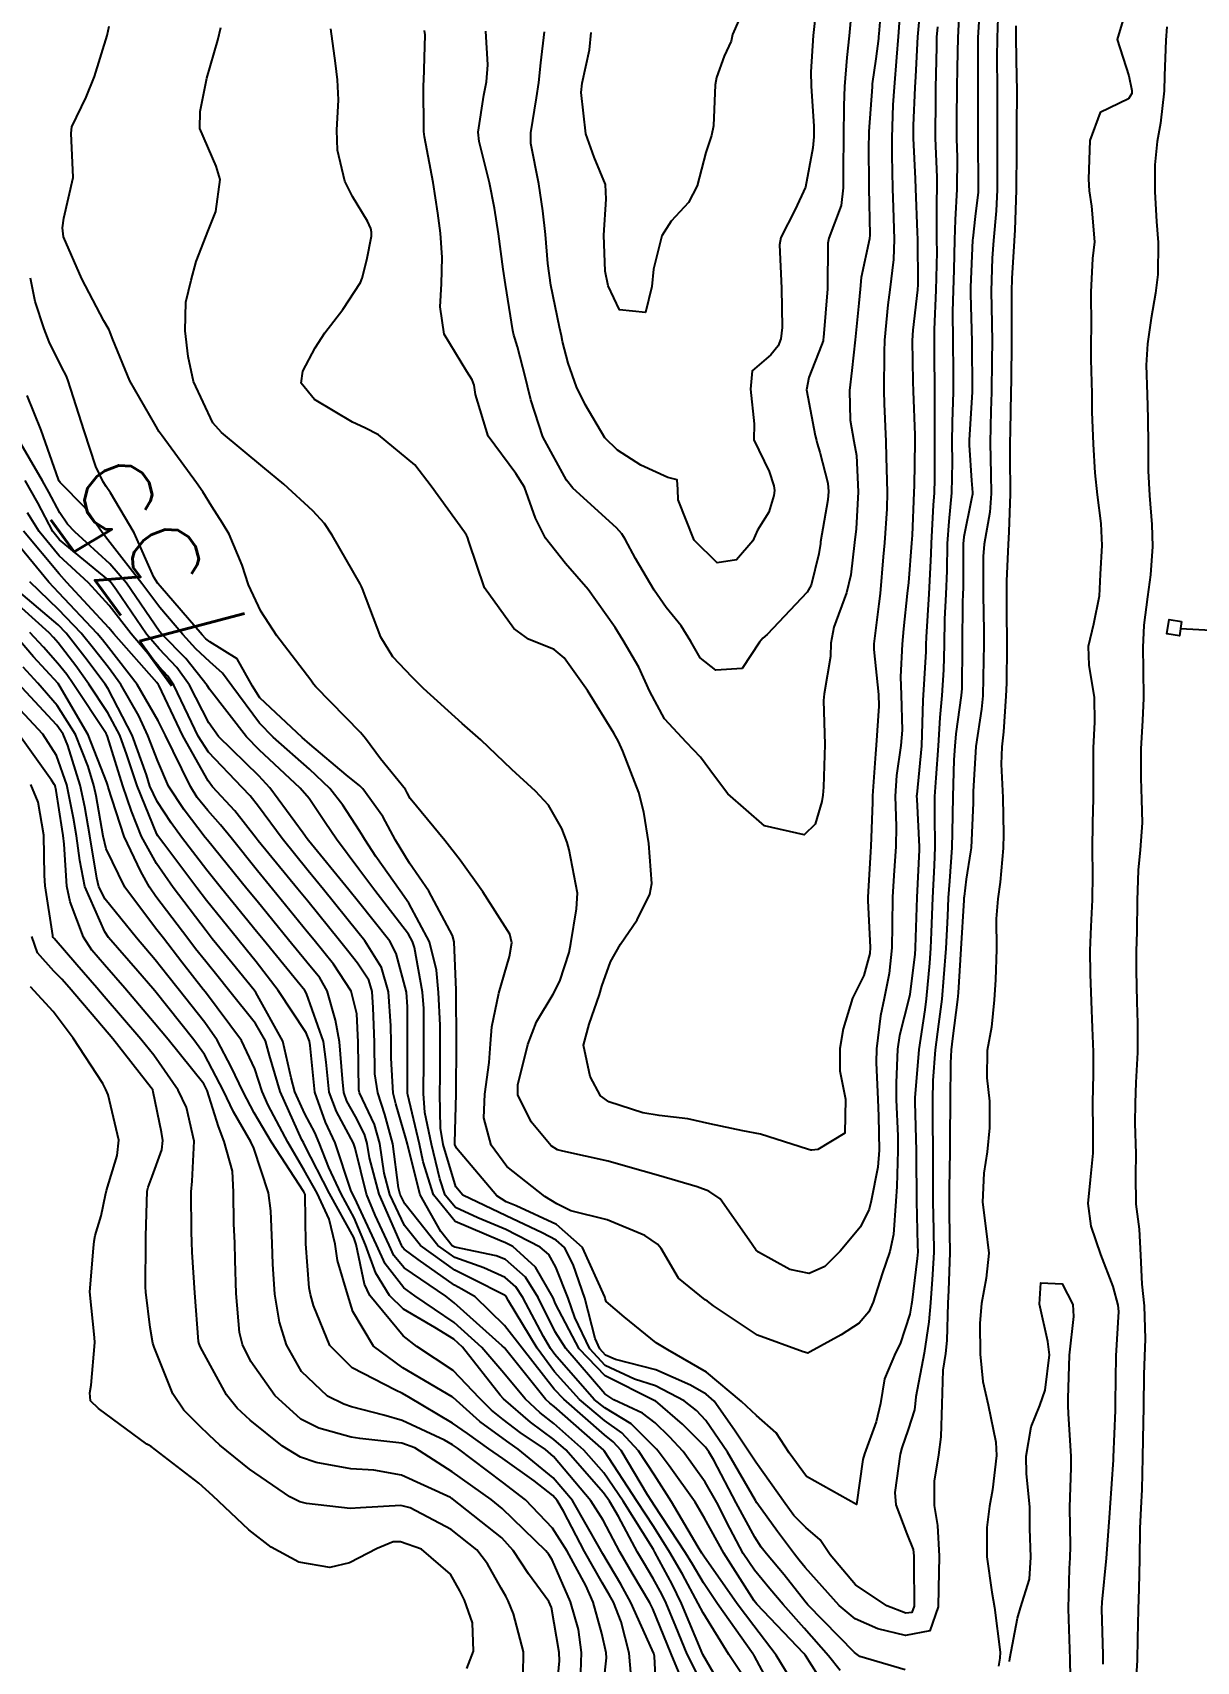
# Model space of a CAD drawing. Header units: metres. Extents: x 318500 to 325275, y 7408834 to 7428799.
# Drawn here: x 320168.7 to 320214.7, y 7413010.4 to 7413074.7 of the extents above; entities that cross this region are included whole.
import ezdxf
from ezdxf.enums import TextEntityAlignment as Align

# ---------------------------------------------------------------- set-up
doc = ezdxf.new("R2010")
doc.units = ezdxf.units.M
doc.header["$MEASUREMENT"] = 0
for name, color, linetype in [('Cotas', 45, 'Continuous'), ('Curvas de Nivel 1m', 11, 'Continuous'), ('Curvas de Nivel 5m', 15, 'Continuous'), ('Pórticos', 45, 'Continuous')]:
    doc.layers.add(name, color=color, linetype=linetype)
doc.styles.add('Style-STANDARD', font='STANDARD.shx')

msp = doc.modelspace()

# ---------------------------------------------------------------- linework, layer by layer
at = {"layer": 'Curvas de Nivel 1m', "flags": 128}
for points, elevation in [([(320203.86, 7413076.314), (320203.709, 7413074.554), (320203.623, 7413072.988), (320203.604, 7413072.554), (320203.536, 7413071.047), (320203.536, 7413070.555), (320203.612, 7413068.946), (320203.633, 7413068.554), (320203.699, 7413066.828), (320203.709, 7413066.553), (320203.726, 7413064.769), (320203.712, 7413064.552), (320203.519, 7413062.96), (320203.498, 7413062.554), (320203.528, 7413060.921), (320203.54, 7413060.554), (320203.607, 7413058.81), (320203.607, 7413058.553), (320203.574, 7413056.822), (320203.565, 7413056.553), (320203.498, 7413054.87), (320203.475, 7413054.553), (320203.346, 7413052.995), (320203.303, 7413052.555), (320203.158, 7413051.164), (320203.097, 7413050.557), (320203.034, 7413049.264), (320203.06, 7413048.557), (320203.1, 7413047.165), (320203.054, 7413046.556), (320202.877, 7413045.369), (320202.83, 7413044.558), (320202.86, 7413043.36), (320202.85, 7413042.558), (320202.774, 7413041.418), (320202.726, 7413040.559), (320202.708, 7413039.46), (320202.699, 7413038.559), (320202.594, 7413037.55), (320202.385, 7413036.562), (320202.244, 7413035.879), (320202.088, 7413034.565), (320202.074, 7413034.025), (320202.14, 7413032.564), (320202.169, 7413031.905), (320202.193, 7413030.563), (320202.142, 7413029.901), (320201.879, 7413028.566), (320201.793, 7413028.23), (320201.45, 7413027.538), (320200.646, 7413026.582), (320200.05, 7413025.972), (320199.426, 7413025.693), (320198.666, 7413025.849), (320197.429, 7413026.534), (320197.32, 7413026.631), (320197.062, 7413027.007), (320195.905, 7413028.646), (320195.464, 7413028.946), (320195, 7413029.124), (320193.473, 7413029.569), (320192.264, 7413029.913), (320191.481, 7413030.135), (320189.694, 7413030.521), (320189.488, 7413030.575), (320189.237, 7413030.734), (320188.445, 7413031.691), (320187.918, 7413032.754), (320187.911, 7413033.149), (320188.311, 7413034.748), (320188.656, 7413035.641), (320189.317, 7413036.734), (320189.575, 7413037.245), (320189.939, 7413038.374), (320190.016, 7413038.726), (320190.232, 7413040.103), (320190.274, 7413040.723), (320189.943, 7413042.429), (320189.859, 7413042.728), (320189.655, 7413043.279), (320189.127, 7413044.201), (320188.614, 7413044.746), (320187.683, 7413045.603), (320186.454, 7413046.779), (320185.71, 7413047.429), (320184.19, 7413048.805), (320183.734, 7413049.253), (320182.976, 7413050.055), (320182.497, 7413050.829), (320181.778, 7413052.74), (320181.735, 7413052.841), (320181.683, 7413052.94), (320180.575, 7413054.859), (320180.272, 7413055.32), (320179.82, 7413055.823), (320178.669, 7413056.882), (320177.84, 7413057.57), (320176.2, 7413058.915), (320175.866, 7413059.305), (320175.105, 7413060.932), (320174.893, 7413061.929), (320174.764, 7413062.937), (320174.79, 7413064.074), (320175.001, 7413064.934), (320175.2, 7413065.682), (320175.696, 7413066.924), (320175.977, 7413067.651), (320176.159, 7413068.917), (320175.998, 7413069.442), (320175.355, 7413070.93), (320175.362, 7413071.598), (320175.623, 7413072.926), (320176.065, 7413074.421), (320176.184, 7413074.918)], 738), ([(320199.775, 7413076.283), (320199.59, 7413074.607), (320199.492, 7413073.175), (320199.502, 7413072.608), (320199.61, 7413071.023), (320199.61, 7413070.606), (320199.57, 7413070.161), (320199.279, 7413068.611), (320198.877, 7413067.726), (320198.307, 7413066.625), (320198.252, 7413066.34), (320198.337, 7413064.624), (320198.364, 7413063.063), (320198.303, 7413062.624), (320198.199, 7413062.342), (320197.91, 7413061.986), (320197.179, 7413061.356), (320197.107, 7413060.638), (320197.248, 7413059.257), (320197.243, 7413058.636), (320197.847, 7413057.374), (320198.029, 7413056.814), (320198.055, 7413056.627), (320198.036, 7413056.428), (320197.827, 7413055.773), (320197.389, 7413055.062), (320197.198, 7413054.636), (320196.556, 7413053.885), (320195.797, 7413053.766), (320194.889, 7413054.664), (320194.249, 7413056.258), (320194.243, 7413056.674), (320194.213, 7413057.044), (320193.845, 7413057.146), (320192.778, 7413057.63), (320191.853, 7413058.225), (320191.359, 7413058.715), (320190.57, 7413060.033), (320190.227, 7413060.727), (320189.899, 7413061.654), (320189.685, 7413062.511), (320189.642, 7413062.734), (320189.566, 7413063.084), (320189.221, 7413064.741), (320189.101, 7413065.594), (320189.002, 7413066.745), (320188.907, 7413067.674), (320188.744, 7413068.749), (320188.433, 7413070.335), (320188.424, 7413070.754), (320188.655, 7413072.137), (320188.744, 7413072.75), (320188.828, 7413073.519), (320188.965, 7413074.747)], 742), ([(320212.097, 7413076.131), (320211.596, 7413074.447), (320212.059, 7413073.015), (320212.18, 7413072.438), (320212.172, 7413072.314), (320212.045, 7413072.098), (320210.925, 7413071.568), (320210.519, 7413070.463), (320210.47, 7413068.929), (320210.491, 7413068.463), (320210.584, 7413067.868), (320210.706, 7413066.459), (320210.629, 7413065.791), (320210.56, 7413064.461), (320210.564, 7413063.098), (320210.555, 7413062.46), (320210.562, 7413061.808), (320210.594, 7413060.459), (320210.602, 7413059.736), (320210.652, 7413058.458), (320210.72, 7413057.329), (320210.804, 7413056.456), (320210.957, 7413055.319), (320210.986, 7413054.452), (320210.928, 7413053.318), (320210.883, 7413052.453), (320210.658, 7413051.345), (320210.45, 7413050.46), (320210.481, 7413049.727), (320210.684, 7413048.456), (320210.697, 7413047.473), (320210.647, 7413046.456), (320210.655, 7413045.421), (320210.652, 7413044.455), (320210.618, 7413043.504), (320210.612, 7413042.456), (320210.628, 7413041.462), (320210.611, 7413040.455), (320210.552, 7413039.399), (320210.517, 7413038.456), (320210.528, 7413037.514), (320210.565, 7413036.455), (320210.611, 7413035.397), (320210.653, 7413034.453), (320210.654, 7413033.576), (320210.62, 7413032.454), (320210.63, 7413031.326), (320210.634, 7413030.453), (320210.53, 7413029.399), (320210.44, 7413028.455), (320210.561, 7413027.563), (320210.934, 7413026.448), (320211.421, 7413025.184), (320211.629, 7413024.437), (320211.648, 7413024.195), (320211.546, 7413022.438), (320211.519, 7413020.596), (320211.515, 7413020.438), (320211.514, 7413020.281), (320211.445, 7413018.438), (320211.438, 7413018.328), (320211.314, 7413016.44), (320211.298, 7413016.224), (320211.159, 7413014.442), (320210.988, 7413012.71), (320210.98, 7413012.444), (320211.032, 7413010.634), (320211.036, 7413010.443), (320211.031, 7413010.256)], 732), ([(320206.901, 7413075.703), (320206.854, 7413074.512), (320206.849, 7413073.727), (320206.861, 7413072.508), (320206.856, 7413071.689), (320206.856, 7413070.507), (320206.859, 7413069.358), (320206.853, 7413068.507), (320206.812, 7413067.684), (320206.708, 7413066.509), (320206.657, 7413065.813), (320206.625, 7413064.51), (320206.642, 7413063.225), (320206.652, 7413062.509), (320206.64, 7413061.778), (320206.63, 7413060.509), (320206.61, 7413059.778), (320206.581, 7413058.509), (320206.609, 7413057.27), (320206.621, 7413056.508), (320206.566, 7413055.772), (320206.343, 7413054.512), (320206.297, 7413054.018), (320206.308, 7413052.512), (320206.323, 7413051.069), (320206.323, 7413050.512), (320206.32, 7413049.943), (320206.29, 7413048.512), (320206.24, 7413047.994), (320206.014, 7413046.515), (320205.901, 7413044.736), (320205.903, 7413044.517), (320205.905, 7413044.288), (320205.828, 7413042.517), (320205.808, 7413042.357), (320205.631, 7413041.273), (320205.548, 7413040.594), (320205.545, 7413040.521), (320205.539, 7413040.441), (320205.422, 7413038.523), (320205.31, 7413036.788), (320205.284, 7413036.524), (320205.095, 7413034.979), (320205.038, 7413034.528), (320205.006, 7413033.999), (320205.002, 7413032.528), (320204.986, 7413031.039), (320204.982, 7413030.528), (320204.955, 7413029.04), (320204.955, 7413028.528), (320204.964, 7413028.036), (320204.982, 7413026.527), (320204.929, 7413025.016), (320204.911, 7413024.527), (320204.867, 7413023.048), (320204.811, 7413022.529), (320204.715, 7413021.871), (320204.667, 7413020.53), (320204.631, 7413019.241), (320204.534, 7413018.532), (320204.361, 7413017.487), (320204.37, 7413016.534), (320204.493, 7413015.733), (320204.563, 7413014.531), (320204.539, 7413013.252), (320204.529, 7413012.531), (320204.189, 7413011.582), (320203.233, 7413011.389), (320202.136, 7413011.661), (320201.242, 7413012.051), (320200.607, 7413012.58), (320199.272, 7413014.08), (320199.036, 7413014.363), (320198.843, 7413014.607), (320198.174, 7413015.507), (320197.354, 7413016.629), (320197.301, 7413016.721), (320196.202, 7413018.641), (320195.342, 7413019.886), (320194.978, 7413020.287), (320194.482, 7413020.663), (320193.359, 7413021.253), (320192.53, 7413021.525), (320191.37, 7413022.065), (320190.755, 7413022.716), (320190.166, 7413023.954), (320189.903, 7413024.725), (320189.422, 7413025.947), (320189.14, 7413026.447), (320188.796, 7413026.74), (320187.44, 7413027.432), (320186.334, 7413027.89), (320185.453, 7413028.306), (320185.047, 7413028.794), (320184.836, 7413029.43), (320184.502, 7413030.8), (320184.245, 7413032.06), (320184.189, 7413032.803), (320184.2, 7413034.133), (320184.203, 7413034.803), (320184.206, 7413036.158), (320184.154, 7413036.804), (320183.827, 7413038.568), (320183.758, 7413038.808), (320183.594, 7413039.098), (320182.267, 7413040.83), (320181.632, 7413041.664), (320180.753, 7413042.853), (320180.302, 7413043.506), (320179.666, 7413044.464), (320179.312, 7413044.874), (320177.692, 7413046.378), (320177.189, 7413046.898), (320175.728, 7413048.782), (320175.633, 7413048.921), (320174.797, 7413049.99), (320173.849, 7413050.949), (320173.752, 7413051.064), (320172.446, 7413052.963), (320171.791, 7413053.732), (320170.412, 7413054.991), (320170.116, 7413055.299), (320169.817, 7413055.741), (320169.377, 7413056.558), (320169.129, 7413057.011), (320168.107, 7413058.776)], 734), ([(320205.371, 7413075.809), (320205.295, 7413074.532), (320205.271, 7413073.323), (320205.266, 7413072.532), (320205.25, 7413071.314), (320205.251, 7413070.532), (320205.271, 7413069.789), (320205.258, 7413068.531), (320205.191, 7413067.323), (320205.164, 7413066.532), (320205.138, 7413065.346), (320205.117, 7413064.532), (320205.097, 7413063.697), (320205.107, 7413062.532), (320205.121, 7413061.313), (320205.114, 7413060.532), (320205.076, 7413059.328), (320205.064, 7413058.532), (320205.076, 7413057.755), (320205.056, 7413056.532), (320204.948, 7413055.408), (320204.886, 7413054.534), (320204.867, 7413053.461), (320204.825, 7413052.534), (320204.778, 7413051.542), (320204.759, 7413050.535), (320204.737, 7413049.543), (320204.667, 7413048.536), (320204.593, 7413047.661), (320204.523, 7413046.538), (320204.429, 7413045.281), (320204.383, 7413044.539), (320204.385, 7413043.824), (320204.397, 7413042.539), (320204.37, 7413041.808), (320204.301, 7413040.54), (320204.251, 7413039.185), (320204.219, 7413038.541), (320204.177, 7413037.955), (320204.056, 7413036.543), (320203.997, 7413036.11), (320203.765, 7413034.547), (320203.604, 7413032.632), (320203.602, 7413032.549), (320203.602, 7413032.465), (320203.659, 7413030.547), (320203.659, 7413030.376), (320203.673, 7413028.547), (320203.713, 7413026.816), (320203.719, 7413026.546), (320203.7, 7413026.282), (320203.485, 7413024.549), (320203.476, 7413024.482), (320203.403, 7413024.081), (320203.023, 7413022.916), (320202.834, 7413022.555), (320202.4, 7413021.529), (320202.244, 7413020.561), (320202.073, 7413019.839), (320201.611, 7413018.567), (320201.553, 7413018.341), (320201.3, 7413016.57), (320199.316, 7413017.677), (320198.634, 7413018.61), (320198.127, 7413019.404), (320197.344, 7413020.078), (320196.752, 7413020.636), (320195.367, 7413021.797), (320193.84, 7413022.673), (320193.384, 7413022.952), (320192.113, 7413023.985), (320191.408, 7413024.587), (320191.366, 7413024.71), (320191.349, 7413024.772), (320190.472, 7413026.72), (320189.444, 7413027.634), (320187.843, 7413028.365), (320187.457, 7413028.527), (320187.084, 7413028.766), (320185.488, 7413030.646), (320185.43, 7413030.791), (320185.421, 7413030.861), (320185.482, 7413032.79), (320185.482, 7413032.818), (320185.489, 7413034.791), (320185.489, 7413034.842), (320185.482, 7413036.791), (320185.48, 7413036.882), (320185.394, 7413038.792), (320185.336, 7413039.05), (320184.403, 7413040.802), (320183.636, 7413041.908), (320183.076, 7413042.819), (320182.585, 7413043.751), (320181.792, 7413044.838), (320181.672, 7413044.956), (320181.131, 7413045.396), (320179.696, 7413046.605), (320179.394, 7413046.873), (320177.723, 7413048.44), (320177.429, 7413048.895), (320176.819, 7413049.982), (320175.747, 7413050.644), (320175.59, 7413050.764), (320175.447, 7413050.925), (320173.778, 7413052.846), (320173.695, 7413052.951), (320173.536, 7413053.2), (320172.757, 7413054.961), (320171.826, 7413056.533), (320171.649, 7413056.793), (320171.534, 7413056.974), (320171.242, 7413057.576), (320170.773, 7413058.986), (320170.251, 7413060.628), (320170.135, 7413060.996), (320170.063, 7413061.169), (320169.895, 7413061.484), (320169.401, 7413062.503), (320169.198, 7413063.011), (320168.846, 7413064.096), (320168.664, 7413065.019)], 736), ([(320203.007, 7413075.479), (320202.939, 7413074.561), (320202.882, 7413073.748), (320202.783, 7413072.563), (320202.738, 7413071.865), (320202.692, 7413070.563), (320202.695, 7413069.881), (320202.718, 7413068.563), (320202.74, 7413067.811), (320202.783, 7413066.562), (320202.763, 7413065.757), (320202.62, 7413064.563), (320202.539, 7413063.959), (320202.408, 7413062.565), (320202.388, 7413062.09), (320202.38, 7413060.565), (320202.392, 7413060.055), (320202.451, 7413058.564), (320202.469, 7413057.948), (320202.507, 7413056.563), (320202.494, 7413055.9), (320202.398, 7413054.564), (320202.354, 7413054.012), (320202.229, 7413052.566), (320202.183, 7413052.158), (320201.978, 7413050.568), (320201.976, 7413050.348), (320202.169, 7413048.566), (320202.184, 7413048.105), (320202.077, 7413046.566), (320202.044, 7413046.219), (320201.934, 7413044.567), (320201.925, 7413044.318), (320201.864, 7413042.568), (320201.854, 7413042.36), (320201.747, 7413040.569), (320201.75, 7413040.437), (320201.838, 7413038.568), (320201.821, 7413038.343), (320201.584, 7413037.474), (320201.287, 7413036.862), (320201.138, 7413036.576), (320200.773, 7413035.36), (320200.644, 7413034.583), (320200.645, 7413033.697), (320200.869, 7413032.58), (320200.836, 7413031.244), (320199.764, 7413030.596), (320199.527, 7413030.562), (320199.489, 7413030.564), (320199.365, 7413030.602), (320197.499, 7413031.202), (320196.803, 7413031.331), (320195.5, 7413031.613), (320194.638, 7413031.8), (320193.503, 7413031.934), (320192.86, 7413032.046), (320191.508, 7413032.479), (320191.179, 7413032.713), (320190.768, 7413033.471), (320190.512, 7413034.72), (320190.731, 7413035.54), (320191.139, 7413036.714), (320191.235, 7413037.052), (320191.583, 7413038.011), (320191.966, 7413038.704), (320192.633, 7413039.666), (320193.136, 7413040.687), (320193.206, 7413041.107), (320193.088, 7413042.688), (320192.896, 7413043.925), (320192.699, 7413044.695), (320192.068, 7413046.33), (320191.887, 7413046.707), (320191.705, 7413047.038), (320190.668, 7413048.721), (320189.743, 7413050.022), (320189.352, 7413050.342), (320188.342, 7413050.751), (320187.756, 7413051.181), (320186.597, 7413052.778), (320185.98, 7413054.615), (320185.926, 7413054.788), (320185.887, 7413054.865), (320185.812, 7413054.977), (320184.493, 7413056.803), (320183.843, 7413057.648), (320182.404, 7413058.832), (320181.864, 7413059.105), (320181.386, 7413059.328), (320179.88, 7413060.228), (320179.349, 7413060.875), (320179.421, 7413061.349), (320179.904, 7413062.268), (320180.284, 7413062.864), (320180.995, 7413063.783), (320181.696, 7413064.844), (320181.77, 7413065.015), (320181.954, 7413065.74), (320182.127, 7413066.679), (320182.136, 7413066.838), (320182.11, 7413066.976), (320181.974, 7413067.269), (320181.378, 7413068.243), (320181.084, 7413068.854), (320180.792, 7413070.075), (320180.758, 7413070.859), (320180.833, 7413072.063), (320180.789, 7413072.859), (320180.709, 7413073.512), (320180.528, 7413074.863)], 739), ([(320201.102, 7413075.602), (320201.013, 7413074.586), (320200.919, 7413073.735), (320200.824, 7413072.588), (320200.794, 7413071.833), (320200.779, 7413070.589), (320200.766, 7413069.347), (320200.766, 7413068.589), (320200.691, 7413067.888), (320200.2, 7413066.597), (320200.162, 7413066.402), (320200.151, 7413064.597), (320199.989, 7413062.668), (320199.983, 7413062.599), (320199.974, 7413062.544), (320199.916, 7413062.365), (320199.41, 7413061.095), (320199.326, 7413060.608), (320199.666, 7413058.8), (320199.715, 7413058.602), (320199.748, 7413058.491), (320199.855, 7413058.149), (320200.163, 7413056.915), (320200.193, 7413056.595), (320200.168, 7413056.262), (320199.879, 7413054.599), (320199.871, 7413054.537), (320199.803, 7413054.123), (320199.503, 7413052.886), (320199.346, 7413052.607), (320197.763, 7413050.943), (320197.598, 7413050.796), (320197.468, 7413050.633), (320196.783, 7413049.601), (320195.743, 7413049.526), (320195.115, 7413050.024), (320194.75, 7413050.665), (320194.365, 7413051.277), (320193.77, 7413052.01), (320193.296, 7413052.687), (320192.56, 7413053.937), (320192.159, 7413054.705), (320192.029, 7413054.923), (320191.814, 7413055.149), (320190.089, 7413056.727), (320189.835, 7413057.04), (320188.898, 7413058.744), (320188.429, 7413060.205), (320188.292, 7413060.754), (320188.213, 7413061.075), (320187.905, 7413062.308), (320187.798, 7413062.651), (320187.762, 7413062.762), (320187.723, 7413062.952), (320187.426, 7413064.768), (320187.338, 7413065.38), (320187.148, 7413066.772), (320186.99, 7413067.785), (320186.801, 7413068.778), (320186.385, 7413070.413), (320186.345, 7413070.785), (320186.578, 7413072.246), (320186.674, 7413072.781), (320186.726, 7413073.449), (320186.656, 7413074.781)], 741), ([(320204.493, 7413074.953), (320204.463, 7413074.544), (320204.455, 7413074.164), (320204.424, 7413072.544), (320204.415, 7413072.174), (320204.409, 7413070.544), (320204.466, 7413069.004), (320204.468, 7413068.543), (320204.454, 7413068.082), (320204.461, 7413066.543), (320204.466, 7413066.039), (320204.434, 7413064.543), (320204.37, 7413062.988), (320204.36, 7413062.543), (320204.37, 7413062.086), (320204.382, 7413060.543), (320204.383, 7413060.041), (320204.38, 7413058.542), (320204.38, 7413057.077), (320204.362, 7413056.542), (320204.329, 7413056.046), (320204.253, 7413054.543), (320204.239, 7413054.108), (320204.153, 7413052.544), (320204.049, 7413050.832), (320204.041, 7413050.546), (320204.032, 7413050.27), (320203.932, 7413048.547), (320203.924, 7413048.35), (320203.867, 7413046.547), (320203.681, 7413044.623), (320203.672, 7413044.558), (320203.678, 7413044.431), (320203.773, 7413042.548), (320203.771, 7413042.426), (320203.68, 7413040.549), (320203.62, 7413038.569), (320203.619, 7413038.55), (320203.618, 7413038.532), (320203.596, 7413038.308), (320203.403, 7413036.721), (320203.37, 7413036.552), (320203.002, 7413035.101), (320202.921, 7413034.556), (320202.862, 7413033.221), (320202.87, 7413032.556), (320202.926, 7413031.128), (320202.936, 7413030.556), (320202.888, 7413029.136), (320202.854, 7413028.556), (320202.763, 7413027.241), (320202.613, 7413026.558), (320202.311, 7413025.677), (320201.951, 7413024.565), (320201.785, 7413024.186), (320201.397, 7413023.733), (320200.694, 7413023.277), (320199.473, 7413022.599), (320199.38, 7413022.551), (320199.335, 7413022.556), (320199.196, 7413022.603), (320197.389, 7413023.258), (320195.641, 7413024.413), (320195.409, 7413024.597), (320195.318, 7413024.651), (320194.259, 7413025.508), (320193.576, 7413026.678), (320193.433, 7413026.858), (320192.929, 7413027.196), (320191.447, 7413027.817), (320190.01, 7413028.166), (320189.456, 7413028.449), (320188.986, 7413028.737), (320187.477, 7413029.922), (320186.865, 7413030.769), (320186.568, 7413031.841), (320186.608, 7413032.774), (320186.787, 7413034.029), (320186.835, 7413034.771), (320186.882, 7413035.438), (320187.165, 7413036.766), (320187.585, 7413038.223), (320187.68, 7413038.759), (320187.595, 7413039.103), (320186.537, 7413040.776), (320185.639, 7413042.024), (320185.025, 7413042.796), (320183.667, 7413044.465), (320183.547, 7413044.69), (320183.471, 7413044.813), (320182.494, 7413046.022), (320181.89, 7413046.837), (320181.703, 7413047.065), (320179.929, 7413048.867), (320179.84, 7413048.977), (320179.733, 7413049.13), (320178.389, 7413050.884), (320177.765, 7413051.859), (320177.276, 7413052.898), (320177.02, 7413053.673), (320176.512, 7413054.909), (320176.239, 7413055.339), (320175.821, 7413055.999), (320175.472, 7413056.571), (320175.218, 7413056.929), (320173.857, 7413058.783), (320173.749, 7413058.951), (320173.568, 7413059.249), (320172.582, 7413060.963), (320171.906, 7413062.597), (320171.809, 7413062.871), (320171.763, 7413062.972), (320171.558, 7413063.333), (320170.692, 7413064.989), (320169.965, 7413066.65), (320169.919, 7413067.001), (320169.974, 7413067.382), (320170.338, 7413068.995), (320170.27, 7413070.742), (320170.289, 7413070.996), (320170.861, 7413072.164), (320171.191, 7413072.983), (320171.691, 7413074.601), (320171.769, 7413074.975)], 737), ([(320196.648, 7413075.207), (320196.401, 7413074.647), (320196.346, 7413074.377), (320196.067, 7413073.785), (320195.762, 7413072.947), (320195.712, 7413072.655), (320195.645, 7413071.036), (320195.574, 7413070.657), (320195.342, 7413069.989), (320194.995, 7413068.665), (320194.659, 7413068.001), (320193.979, 7413067.272), (320193.604, 7413066.685), (320193.273, 7413065.367), (320193.214, 7413064.691), (320192.955, 7413063.665), (320191.926, 7413063.77), (320191.491, 7413064.714), (320191.37, 7413065.294), (320191.313, 7413066.717), (320191.404, 7413068.136), (320191.374, 7413068.716), (320190.934, 7413069.793), (320190.605, 7413070.724), (320190.412, 7413072.359), (320190.462, 7413072.726), (320190.748, 7413074.038), (320190.816, 7413074.723)], 743), ([(320207.598, 7413074.992), (320207.588, 7413074.505), (320207.622, 7413072.931), (320207.628, 7413072.496), (320207.619, 7413070.903), (320207.618, 7413070.496), (320207.62, 7413070.099), (320207.602, 7413068.496), (320207.548, 7413066.925), (320207.522, 7413066.497), (320207.438, 7413065.008), (320207.427, 7413064.498), (320207.428, 7413063.991), (320207.428, 7413062.497), (320207.406, 7413060.989), (320207.397, 7413060.497), (320207.366, 7413058.999), (320207.362, 7413058.497), (320207.362, 7413058.005), (320207.364, 7413056.497), (320207.318, 7413054.997), (320207.285, 7413054.498), (320207.221, 7413053.066), (320207.224, 7413052.498), (320207.226, 7413051.95), (320207.232, 7413050.498), (320207.218, 7413049.018), (320207.204, 7413048.498), (320207.108, 7413047.1), (320207.041, 7413046.5), (320207.016, 7413045.823), (320207.074, 7413044.499), (320207.106, 7413043.051), (320207.088, 7413042.498), (320206.97, 7413041.16), (320206.88, 7413040.501), (320206.813, 7413039.703), (320206.828, 7413038.502), (320206.785, 7413037.299), (320206.736, 7413036.503), (320206.629, 7413035.429), (320206.461, 7413034.506), (320206.443, 7413033.421), (320206.549, 7413032.505), (320206.558, 7413031.45), (320206.461, 7413030.505), (320206.329, 7413029.655), (320206.272, 7413028.508), (320206.414, 7413027.47), (320206.528, 7413026.504), (320206.415, 7413025.515), (320206.231, 7413024.508), (320206.171, 7413023.736), (320206.179, 7413022.508), (320206.292, 7413021.429), (320206.498, 7413020.503), (320206.802, 7413019.034), (320206.826, 7413018.498), (320206.665, 7413017.144), (320206.555, 7413016.501), (320206.45, 7413015.661), (320206.446, 7413014.503), (320206.648, 7413013.11), (320206.748, 7413012.498), (320206.977, 7413010.74), (320206.962, 7413010.494), (320206.902, 7413010.18)], 733), ([(320213.562, 7413074.948), (320213.519, 7413074.426), (320213.47, 7413073.008), (320213.46, 7413072.419), (320213.316, 7413071.136), (320213.184, 7413070.423), (320213.083, 7413069.496), (320213.081, 7413068.424), (320213.151, 7413067.254), (320213.212, 7413066.421), (320213.204, 7413065.169), (320213.11, 7413064.422), (320212.939, 7413063.434), (320212.791, 7413062.427), (320212.748, 7413061.587), (320212.789, 7413060.427), (320212.81, 7413059.492), (320212.816, 7413058.426), (320212.826, 7413057.402), (320212.869, 7413056.425), (320212.966, 7413055.28), (320212.997, 7413054.422), (320212.918, 7413053.298), (320212.795, 7413052.425), (320212.647, 7413051.305), (320212.606, 7413050.427), (320212.621, 7413049.553), (320212.641, 7413048.426), (320212.603, 7413047.541), (320212.536, 7413046.427), (320212.531, 7413045.27), (320212.564, 7413044.427), (320212.591, 7413043.501), (320212.506, 7413042.427), (320212.431, 7413041.635), (320212.394, 7413040.428), (320212.368, 7413039.189), (320212.349, 7413038.429), (320212.351, 7413037.666), (320212.372, 7413036.428), (320212.395, 7413035.59), (320212.397, 7413034.427), (320212.341, 7413033.24), (320212.307, 7413032.428), (320212.302, 7413031.634), (320212.335, 7413030.427), (320212.321, 7413029.583), (320212.335, 7413028.427), (320212.469, 7413027.443), (320212.518, 7413026.424), (320212.57, 7413025.276), (320212.664, 7413024.421), (320212.702, 7413023.109), (320212.671, 7413022.421), (320212.655, 7413021.703), (320212.633, 7413020.421), (320212.613, 7413019.149), (320212.6, 7413018.421), (320212.568, 7413017.165), (320212.532, 7413016.422), (320212.495, 7413015.625), (320212.479, 7413014.422), (320212.454, 7413013.23), (320212.422, 7413012.422), (320212.401, 7413011.254), (320212.383, 7413010.423), (320212.331, 7413009.543)], 731), ([(320203.215, 7413010.031), (320201.426, 7413010.568), (320201.222, 7413010.727), (320199.373, 7413012.598), (320199.252, 7413012.745), (320198.44, 7413013.784), (320197.735, 7413014.623), (320197.527, 7413014.879), (320197.28, 7413015.278), (320196.548, 7413016.638), (320195.654, 7413018.318), (320195.461, 7413018.649), (320195.332, 7413018.83), (320194.423, 7413019.746), (320193.35, 7413020.657), (320193.334, 7413020.665), (320193.306, 7413020.681), (320191.364, 7413021.646), (320190.343, 7413022.72), (320189.406, 7413024.491), (320189.305, 7413024.732), (320188.619, 7413025.939), (320187.718, 7413026.756), (320187.432, 7413026.912), (320187.198, 7413026.999), (320185.444, 7413027.753), (320184.579, 7413028.799), (320184.18, 7413030.103), (320184.031, 7413030.805), (320183.564, 7413032.755), (320183.553, 7413032.81), (320183.56, 7413034.79), (320183.56, 7413034.81), (320183.561, 7413036.227), (320183.516, 7413036.811), (320183.109, 7413038.341), (320182.852, 7413038.821), (320181.613, 7413040.381), (320181.235, 7413040.846), (320179.649, 7413042.798), (320179.594, 7413042.871), (320179.432, 7413043.093), (320178.121, 7413044.885), (320177.677, 7413045.359), (320176.081, 7413046.914), (320175.708, 7413047.447), (320174.941, 7413048.932), (320174.438, 7413049.64), (320173.744, 7413050.371), (320173.242, 7413050.955), (320172.052, 7413052.691), (320171.862, 7413052.969), (320171.781, 7413053.062), (320171.358, 7413053.405), (320169.805, 7413054.679), (320169.547, 7413055.004), (320168.951, 7413056.143), (320168.454, 7413057.021)], 733), ([(320200.647, 7413010.014), (320200.19, 7413010.585), (320199.236, 7413011.684), (320198.398, 7413012.613), (320197.871, 7413013.232), (320197.263, 7413013.978), (320196.824, 7413014.634), (320196.297, 7413015.628), (320195.779, 7413016.645), (320195.312, 7413017.455), (320194.451, 7413018.663), (320193.91, 7413019.246), (320193.341, 7413019.794), (320192.837, 7413020.18), (320191.703, 7413020.705), (320191.353, 7413020.938), (320189.814, 7413022.726), (320189.39, 7413023.395), (320188.723, 7413024.74), (320188.213, 7413025.543), (320187.425, 7413026.245), (320187.054, 7413026.393), (320185.429, 7413026.729), (320185.324, 7413026.791), (320184.879, 7413027.355), (320184.051, 7413028.804), (320183.566, 7413030.732), (320183.554, 7413030.809), (320183.492, 7413031.042), (320183.091, 7413032.401), (320182.993, 7413032.818), (320182.916, 7413034.204), (320182.906, 7413034.82), (320182.892, 7413035.478), (320182.806, 7413036.821), (320182.534, 7413037.78), (320181.867, 7413038.836), (320181.595, 7413039.178), (320180.232, 7413040.861), (320179.631, 7413041.597), (320178.608, 7413042.88), (320177.663, 7413044.145), (320177.335, 7413044.563), (320177.021, 7413044.9), (320175.691, 7413046.296), (320175.279, 7413046.926), (320174.886, 7413047.759), (320174.326, 7413048.941), (320174.084, 7413049.295), (320173.737, 7413049.668), (320172.637, 7413050.961), (320171.767, 7413052.086), (320170.944, 7413052.983), (320169.796, 7413054.052), (320168.996, 7413055.012), (320168.543, 7413055.745)], 732), ([(320200.033, 7413009.418), (320199.281, 7413010.599), (320199.221, 7413010.682), (320197.364, 7413012.628), (320197.312, 7413012.69), (320197.251, 7413012.767), (320196.052, 7413014.642), (320195.291, 7413016.026), (320194.919, 7413016.656), (320193.892, 7413018.101), (320193.463, 7413018.678), (320193.401, 7413018.749), (320193.331, 7413018.824), (320192.395, 7413019.749), (320191.347, 7413020.385), (320190.932, 7413020.714), (320189.377, 7413022.499), (320189.207, 7413022.733), (320188.925, 7413023.199), (320188.107, 7413024.75), (320187.832, 7413025.171), (320187.418, 7413025.533), (320186.567, 7413025.918), (320185.425, 7413026.332), (320184.75, 7413026.797), (320183.455, 7413028.445), (320183.267, 7413028.813), (320183.201, 7413029.077), (320182.97, 7413030.818), (320182.659, 7413031.98), (320182.377, 7413032.827), (320182.27, 7413033.578), (320182.252, 7413034.829), (320182.204, 7413036.186), (320182.158, 7413036.831), (320182.022, 7413037.281), (320181.581, 7413037.954), (320181.191, 7413038.451), (320180.866, 7413038.851), (320179.613, 7413040.399), (320179.224, 7413040.874), (320177.649, 7413042.794), (320177.573, 7413042.891), (320176.728, 7413043.971), (320175.851, 7413044.917), (320175.674, 7413045.156), (320174.677, 7413046.935), (320173.73, 7413048.932), (320173.722, 7413048.95), (320173.645, 7413049.037), (320171.958, 7413050.968), (320171.754, 7413051.205), (320170.098, 7413052.995), (320169.785, 7413053.331), (320168.382, 7413055.021)], 731), ([(320197.199, 7413009.225), (320196.256, 7413010.64), (320195.245, 7413012.291), (320195.046, 7413012.653), (320194.417, 7413013.818), (320193.918, 7413014.67), (320193.285, 7413015.682), (320192.632, 7413016.69), (320191.33, 7413018.694), (320191.311, 7413018.71), (320189.347, 7413020.436), (320189.186, 7413020.57), (320189.014, 7413020.735), (320187.43, 7413022.709), (320187.386, 7413022.76), (320187.302, 7413022.84), (320185.406, 7413024.532), (320185.066, 7413024.793), (320183.421, 7413025.924), (320183.017, 7413026.407), (320182.825, 7413026.819), (320182.275, 7413028), (320181.936, 7413028.833), (320181.487, 7413030.648), (320181.423, 7413030.841), (320180.744, 7413032.093), (320180.462, 7413032.856), (320180.346, 7413034.04), (320180.232, 7413034.86), (320179.568, 7413036.755), (320179.504, 7413036.871), (320179.199, 7413037.249), (320177.85, 7413038.887), (320177.595, 7413039.202), (320176.201, 7413040.911), (320175.631, 7413041.633), (320174.631, 7413042.935), (320174.211, 7413043.497), (320173.664, 7413044.342), (320173.38, 7413044.953), (320173.237, 7413045.394), (320172.677, 7413046.96), (320171.727, 7413048.796), (320171.609, 7413048.972), (320170.8, 7413050.044), (320170.064, 7413050.995), (320169.755, 7413051.316), (320167.938, 7413052.867)], 728), ([(320198.316, 7413008.613), (320197.269, 7413010.58), (320197.236, 7413010.63), (320197.22, 7413010.654), (320195.811, 7413012.644), (320195.258, 7413013.468), (320194.817, 7413014.208), (320194.542, 7413014.661), (320193.298, 7413016.54), (320193.204, 7413016.681), (320193.04, 7413016.948), (320191.996, 7413018.7), (320191.678, 7413019.049), (320191.336, 7413019.323), (320189.732, 7413020.726), (320189.356, 7413021.124), (320188.081, 7413022.749), (320187.393, 7413023.638), (320186.225, 7413024.778), (320185.701, 7413025.074), (320185.414, 7413025.237), (320183.982, 7413026.247), (320183.428, 7413026.652), (320183.355, 7413026.737), (320183.321, 7413026.812), (320183.22, 7413027.026), (320182.437, 7413028.825), (320182.054, 7413030.259), (320181.961, 7413030.833), (320181.852, 7413031.193), (320181.501, 7413031.899), (320181.164, 7413032.503), (320181.039, 7413032.847), (320180.984, 7413033.382), (320180.871, 7413034.85), (320180.704, 7413035.702), (320180.378, 7413036.858), (320180.087, 7413037.375), (320179.581, 7413037.998), (320178.858, 7413038.877), (320177.613, 7413040.403), (320177.207, 7413040.896), (320175.648, 7413042.818), (320175.564, 7413042.921), (320174.733, 7413044.007), (320174.117, 7413044.943), (320173.685, 7413045.933), (320173.3, 7413046.954), (320172.944, 7413047.725), (320172.229, 7413048.965), (320171.737, 7413049.64), (320171.152, 7413050.387), (320170.663, 7413050.986), (320169.764, 7413051.927), (320168.626, 7413053.017)], 729), ([(320196.389, 7413008.638), (320195.22, 7413010.637), (320194.383, 7413012.663), (320194.012, 7413013.423), (320193.331, 7413014.679), (320193.272, 7413014.784), (320192.08, 7413016.698), (320191.317, 7413017.815), (320190.525, 7413018.718), (320189.34, 7413019.769), (320188.801, 7413020.195), (320188.207, 7413020.747), (320187.365, 7413021.758), (320186.495, 7413022.773), (320185.394, 7413023.756), (320183.842, 7413024.806), (320183.413, 7413025.128), (320182.676, 7413026.074), (320182.332, 7413026.826), (320181.458, 7413028.7), (320181.385, 7413028.841), (320181.322, 7413028.983), (320180.694, 7413030.852), (320180.318, 7413031.677), (320179.888, 7413032.864), (320179.708, 7413034.697), (320179.684, 7413034.868), (320179.545, 7413035.205), (320178.444, 7413036.881), (320177.581, 7413038.002), (320177.181, 7413038.491), (320176.846, 7413038.901), (320175.613, 7413040.434), (320175.23, 7413040.926), (320173.924, 7413042.667), (320173.717, 7413042.949), (320173.686, 7413042.985), (320173.651, 7413043.056), (320172.869, 7413044.958), (320172.461, 7413046.189), (320172.182, 7413046.965), (320171.713, 7413047.847), (320170.967, 7413048.981), (320170.447, 7413049.7), (320169.746, 7413050.615), (320169.573, 7413050.827), (320169.393, 7413051.005), (320167.771, 7413052.463)], 727), ([(320195.202, 7413009.477), (320194.606, 7413010.659), (320194.154, 7413011.748), (320193.776, 7413012.672), (320193.602, 7413013.023), (320193.26, 7413013.638), (320192.875, 7413014.295), (320192.648, 7413014.689), (320191.899, 7413016.092), (320191.54, 7413016.706), (320191.305, 7413017.03), (320189.81, 7413018.725), (320189.334, 7413019.139), (320188.418, 7413019.821), (320187.35, 7413020.739), (320187.223, 7413020.891), (320185.728, 7413022.785), (320185.385, 7413023.1), (320184.634, 7413023.555), (320183.402, 7413024.28), (320182.839, 7413024.819), (320182.3, 7413025.708), (320181.899, 7413026.833), (320181.446, 7413027.895), (320180.933, 7413028.848), (320180.446, 7413029.885), (320180.066, 7413030.861), (320179.889, 7413031.259), (320179.501, 7413032.002), (320179.108, 7413032.874), (320178.964, 7413033.43), (320178.627, 7413034.879), (320177.569, 7413036.799), (320177.501, 7413036.891), (320176.629, 7413037.952), (320175.84, 7413038.916), (320175.595, 7413039.23), (320174.299, 7413040.94), (320173.634, 7413041.886), (320173.047, 7413042.956), (320172.656, 7413043.964), (320172.312, 7413044.964), (320171.699, 7413046.91), (320171.678, 7413046.97), (320171.642, 7413047.03), (320170.351, 7413048.991), (320170.094, 7413049.355), (320169.738, 7413049.795), (320169.178, 7413050.442), (320168.637, 7413051.017)], 726), ([(320193.406, 7413008.677), (320193.32, 7413010.577), (320193.288, 7413010.679), (320193.222, 7413010.829), (320192.379, 7413012.693), (320191.984, 7413013.426), (320191.269, 7413014.622), (320191.217, 7413014.711), (320191.16, 7413014.823), (320190.078, 7413016.722), (320189.313, 7413017.626), (320187.923, 7413018.751), (320187.576, 7413019), (320187.334, 7413019.175), (320186.419, 7413019.852), (320185.36, 7413020.79), (320185.326, 7413020.815), (320183.367, 7413021.968), (320182.21, 7413022.828), (320181.4, 7413024.195), (320181.197, 7413024.843), (320180.783, 7413026.209), (320180.692, 7413026.851), (320180.464, 7413027.835), (320179.985, 7413028.862), (320179.474, 7413029.774), (320178.828, 7413030.877), (320178.046, 7413032.343), (320177.819, 7413032.887), (320177.523, 7413033.78), (320176.99, 7413034.898), (320175.568, 7413036.812), (320175.481, 7413036.921), (320174.637, 7413037.991), (320173.908, 7413038.945), (320173.596, 7413039.343), (320172.382, 7413040.962), (320171.643, 7413042.475), (320171.524, 7413042.972), (320171.255, 7413044.565), (320171.161, 7413044.978), (320170.94, 7413045.723), (320170.434, 7413046.989), (320169.717, 7413048.131), (320168.951, 7413049.012), (320168.366, 7413049.651)], 724), ([(320192.419, 7413009.475), (320192.312, 7413010.694), (320192.004, 7413011.933), (320191.693, 7413012.703), (320191.536, 7413012.989), (320191.258, 7413013.464), (320190.551, 7413014.717), (320189.714, 7413016.306), (320189.47, 7413016.728), (320189.303, 7413016.92), (320188.555, 7413017.498), (320187.324, 7413018.38), (320186.765, 7413018.768), (320185.924, 7413019.369), (320185.34, 7413019.781), (320183.613, 7413020.807), (320183.352, 7413020.952), (320183.081, 7413021.087), (320181.367, 7413021.962), (320180.49, 7413022.853), (320179.836, 7413024.431), (320179.716, 7413024.865), (320179.668, 7413025.122), (320179.538, 7413026.868), (320179.51, 7413028.819), (320179.49, 7413028.87), (320179.461, 7413028.919), (320178.18, 7413030.883), (320177.501, 7413032.036), (320177.201, 7413032.589), (320177.051, 7413032.897), (320176.6, 7413033.827), (320176.035, 7413034.913), (320175.55, 7413035.617), (320174.491, 7413036.936), (320174.085, 7413037.452), (320173.581, 7413038.087), (320172.85, 7413038.957), (320171.613, 7413040.484), (320171.364, 7413040.974), (320171.286, 7413041.314), (320171.003, 7413042.98), (320170.807, 7413044.128), (320170.616, 7413044.986), (320170.128, 7413046.559), (320169.949, 7413046.996), (320169.705, 7413047.362), (320168.148, 7413049.024)], 723), ([(320191.226, 7413008.709), (320191.419, 7413010.505), (320191.406, 7413010.707), (320191.231, 7413011.471), (320190.889, 7413012.714), (320190.6, 7413013.374), (320189.86, 7413014.724), (320189.283, 7413015.629), (320188.22, 7413016.746), (320187.31, 7413017.456), (320185.526, 7413018.787), (320185.412, 7413018.87), (320185.331, 7413018.929), (320185.018, 7413019.109), (320183.341, 7413019.883), (320182.62, 7413020.098), (320181.346, 7413020.43), (320181.038, 7413020.535), (320180.393, 7413020.854), (320179.364, 7413021.827), (320178.774, 7413022.876), (320178.495, 7413023.778), (320178.311, 7413024.881), (320178.235, 7413026.069), (320178.205, 7413026.882), (320178.159, 7413028.173), (320178.061, 7413028.884), (320177.486, 7413030.651), (320177.36, 7413030.892), (320176.677, 7413032.077), (320176.29, 7413032.908), (320175.531, 7413034.342), (320175.117, 7413034.926), (320173.569, 7413036.858), (320173.492, 7413036.951), (320172.896, 7413037.638), (320171.746, 7413038.968), (320171.593, 7413039.19), (320170.808, 7413040.982), (320170.607, 7413042.014), (320170.476, 7413042.988), (320170.358, 7413043.69), (320170.089, 7413044.994), (320169.687, 7413046.163), (320169.146, 7413047.008), (320167.722, 7413048.524)], 722), ([(320190.391, 7413009.53), (320190.427, 7413010.718), (320190.318, 7413011.635), (320189.996, 7413012.723), (320189.266, 7413014.376), (320189.135, 7413014.598), (320189.024, 7413014.734), (320187.295, 7413016.406), (320186.862, 7413016.767), (320185.316, 7413017.856), (320183.848, 7413018.805), (320183.332, 7413018.993), (320181.674, 7413019.175), (320181.334, 7413019.226), (320180.056, 7413019.578), (320179.341, 7413019.934), (320178.315, 7413020.88), (320177.37, 7413022.215), (320177.039, 7413022.895), (320176.922, 7413023.362), (320176.781, 7413024.899), (320176.745, 7413026.222), (320176.729, 7413026.901), (320176.689, 7413027.654), (320176.68, 7413028.902), (320176.638, 7413029.737), (320176.308, 7413030.908), (320176.083, 7413031.498), (320175.64, 7413032.918), (320175.514, 7413033.181), (320174.098, 7413034.942), (320173.55, 7413035.602), (320172.389, 7413036.962), (320171.579, 7413037.895), (320171.081, 7413038.473), (320170.753, 7413038.983), (320170.227, 7413040.374), (320170.091, 7413040.993), (320169.985, 7413042.654), (320169.951, 7413042.995), (320169.908, 7413043.252), (320169.668, 7413044.771), (320169.63, 7413044.961), (320169.611, 7413045.001), (320169.486, 7413045.19), (320168.171, 7413047.023)], 721), ([(320188.126, 7413009.827), (320188.137, 7413010.746), (320187.747, 7413012.248), (320187.537, 7413012.756), (320187.438, 7413012.943), (320187.255, 7413013.258), (320186.716, 7413014.219), (320186.301, 7413014.775), (320185.282, 7413015.584), (320183.664, 7413016.437), (320183.296, 7413016.525), (320181.698, 7413016.43), (320181.294, 7413016.41), (320179.558, 7413016.604), (320179.297, 7413016.671), (320178.911, 7413016.874), (320177.316, 7413017.96), (320176.142, 7413018.908), (320175.723, 7413019.303), (320175.338, 7413019.677), (320174.715, 7413020.301), (320174.279, 7413020.936), (320173.541, 7413022.784), (320173.498, 7413022.948), (320173.389, 7413023.565), (320173.212, 7413024.952), (320173.199, 7413025.165), (320173.219, 7413026.952), (320173.222, 7413027.164), (320173.273, 7413028.952), (320173.304, 7413029.11), (320173.469, 7413029.528), (320173.852, 7413030.577), (320173.886, 7413030.944), (320173.83, 7413031.282), (320173.509, 7413032.868), (320173.486, 7413032.95), (320173.433, 7413033.029), (320171.906, 7413034.966), (320171.546, 7413035.399), (320170.18, 7413036.991), (320169.897, 7413037.319), (320169.576, 7413037.641), (320168.933, 7413038.359), (320168.709, 7413039.013)], 719), ([(320185.895, 7413010.094), (320186.158, 7413010.776), (320186.118, 7413011.895), (320185.805, 7413012.782), (320185.628, 7413013.159), (320185.26, 7413013.818), (320184.109, 7413014.802), (320183.274, 7413015.095), (320182.995, 7413015.093), (320182.352, 7413014.824), (320181.264, 7413014.264), (320180.485, 7413014.074), (320179.264, 7413014.285), (320178.165, 7413014.881), (320177.28, 7413015.573), (320175.862, 7413016.912), (320175.307, 7413017.407), (320173.424, 7413018.853), (320173.329, 7413018.911), (320173.258, 7413018.951), (320171.344, 7413020.363), (320171.033, 7413020.66), (320171.008, 7413020.975), (320171.053, 7413021.276), (320171.203, 7413022.973), (320171.187, 7413023.169), (320171.007, 7413024.976), (320171.144, 7413026.691), (320171.177, 7413026.974), (320171.21, 7413027.197), (320171.445, 7413027.975), (320171.625, 7413028.801), (320171.663, 7413028.968), (320172.085, 7413030.36), (320172.146, 7413030.963), (320171.726, 7413032.749), (320171.637, 7413032.969), (320171.513, 7413033.196), (320170.343, 7413034.988), (320169.556, 7413036.041), (320168.664, 7413037.014)], 718), ([(320207.343, 7413010.365), (320207.362, 7413010.489), (320207.656, 7413012.074), (320207.772, 7413012.485), (320208.128, 7413013.621), (320208.191, 7413014.481), (320208.153, 7413015.62), (320208.142, 7413016.482), (320208.021, 7413017.781), (320207.997, 7413018.483), (320208.196, 7413019.633), (320208.538, 7413020.478), (320208.758, 7413021.084), (320208.918, 7413022.475), (320208.858, 7413023.006), (320208.527, 7413024.479), (320208.578, 7413025.323), (320209.422, 7413025.287), (320209.85, 7413024.463), (320209.874, 7413023.992), (320209.695, 7413022.465), (320209.653, 7413020.756), (320209.651, 7413020.466), (320209.662, 7413020.158), (320209.77, 7413018.463), (320209.769, 7413018.018), (320209.719, 7413016.464), (320209.74, 7413014.919), (320209.723, 7413014.463), (320209.698, 7413014.039), (320209.665, 7413012.464), (320209.673, 7413012.034), (320209.729, 7413010.462), (320209.748, 7413009.004)], 733)]:
    msp.add_lwpolyline(points, dxfattribs=dict(at, elevation=elevation))
at = {"layer": 'Curvas de Nivel 5m', "flags": 128}
for points, elevation in [([(320206.212, 7413076.406), (320206.089, 7413074.52), (320206.098, 7413072.519), (320206.098, 7413072.471), (320206.097, 7413070.519), (320206.107, 7413068.625), (320206.105, 7413068.518), (320206.1, 7413068.417), (320205.984, 7413067.453), (320205.89, 7413066.602), (320205.881, 7413066.521), (320205.803, 7413064.662), (320205.798, 7413064.522), (320205.797, 7413064.38), (320205.852, 7413062.521), (320205.869, 7413060.542), (320205.868, 7413060.52), (320205.753, 7413058.63), (320205.751, 7413058.522), (320205.752, 7413058.415), (320205.845, 7413057.025), (320205.877, 7413056.556), (320205.879, 7413056.519), (320205.875, 7413056.484), (320205.837, 7413056.305), (320205.537, 7413054.801), (320205.513, 7413054.524), (320205.508, 7413052.801), (320205.497, 7413052.524), (320205.488, 7413052.236), (320205.478, 7413050.524), (320205.454, 7413048.805), (320205.431, 7413048.524), (320205.224, 7413047.011), (320205.181, 7413046.528), (320205.15, 7413045.984), (320205.098, 7413044.529), (320205.074, 7413043.113), (320205.058, 7413042.529), (320204.966, 7413041.194), (320204.924, 7413040.53), (320204.893, 7413039.811), (320204.822, 7413038.532), (320204.74, 7413037.375), (320204.669, 7413036.534), (320204.539, 7413035.551), (320204.403, 7413034.537), (320204.314, 7413033.324), (320204.303, 7413032.538), (320204.303, 7413031.743), (320204.312, 7413030.538), (320204.311, 7413029.704), (320204.311, 7413028.537), (320204.337, 7413027.425), (320204.349, 7413026.536), (320204.306, 7413025.658), (320204.215, 7413024.538), (320204.152, 7413023.785), (320203.975, 7413022.541), (320203.641, 7413020.824), (320203.612, 7413020.546), (320203.59, 7413020.313), (320203.345, 7413019.53), (320203.085, 7413018.801), (320203.022, 7413018.553), (320202.815, 7413017.048), (320202.854, 7413016.554), (320203.289, 7413015.411), (320203.53, 7413014.794), (320203.561, 7413014.546), (320203.558, 7413014.264), (320203.572, 7413012.545), (320203.489, 7413012.303), (320203.246, 7413012.27), (320202.499, 7413012.558), (320201.262, 7413013.389), (320200.257, 7413014.585), (320199.864, 7413015.169), (320199.291, 7413015.656), (320198.82, 7413016.134), (320198.474, 7413016.612), (320197.324, 7413018.236), (320197.057, 7413018.633), (320196.475, 7413019.502), (320195.667, 7413020.647), (320195.354, 7413020.929), (320194.738, 7413021.281), (320193.368, 7413021.885), (320191.777, 7413022.301), (320191.376, 7413022.473), (320191.156, 7413022.712), (320190.969, 7413023.131), (320190.562, 7413024.718), (320190.102, 7413026.044), (320189.759, 7413026.727), (320189.434, 7413027.017), (320188.882, 7413027.295), (320187.448, 7413027.966), (320185.737, 7413028.786), (320185.465, 7413029.119), (320184.968, 7413030.795), (320184.858, 7413031.434), (320184.832, 7413032.797), (320184.843, 7413033.474), (320184.846, 7413034.797), (320184.848, 7413035.499), (320184.786, 7413036.798), (320184.7, 7413037.678), (320184.43, 7413038.802), (320183.613, 7413040.323), (320183.261, 7413040.815), (320182.299, 7413042.172), (320181.867, 7413042.837), (320181.784, 7413042.971), (320181.653, 7413043.183), (320181.006, 7413044.193), (320180.484, 7413044.858), (320179.681, 7413045.626), (320178.253, 7413046.884), (320177.708, 7413047.436), (320176.616, 7413048.907), (320176.24, 7413049.417), (320175.739, 7413049.856), (320175.192, 7413050.376), (320174.68, 7413050.936), (320173.766, 7413052.007), (320173.058, 7413052.957), (320171.804, 7413054.56), (320171.489, 7413054.975), (320170.799, 7413055.964), (320169.829, 7413056.949), (320169.809, 7413056.98), (320169.797, 7413057), (320169.765, 7413057.067), (320169.086, 7413059.012), (320168.521, 7413060.379)], 735), ([(320202.333, 7413076.577), (320202.178, 7413074.666), (320202.172, 7413074.569), (320202.165, 7413074.483), (320202.067, 7413073.683), (320201.923, 7413072.701), (320201.91, 7413072.572), (320201.787, 7413070.81), (320201.781, 7413070.574), (320201.778, 7413070.334), (320201.791, 7413068.573), (320201.821, 7413066.724), (320201.806, 7413066.572), (320201.482, 7413065.042), (320201.436, 7413064.578), (320201.392, 7413064.036), (320201.243, 7413062.58), (320201.113, 7413061.371), (320201.02, 7413060.583), (320201.051, 7413059.404), (320201.197, 7413058.58), (320201.292, 7413058.016), (320201.368, 7413056.577), (320201.287, 7413055.109), (320201.224, 7413054.579), (320201.071, 7413053.3), (320200.906, 7413052.583), (320200.406, 7413051.23), (320200.28, 7413050.592), (320200.275, 7413050.069), (320200.017, 7413048.596), (320199.993, 7413048.329), (320200.045, 7413046.595), (320199.999, 7413044.911), (320199.969, 7413044.596), (320199.925, 7413044.348), (320199.663, 7413043.443), (320199.232, 7413043.031), (320197.661, 7413043.386), (320196.209, 7413044.645), (320195.687, 7413045.347), (320195.131, 7413046.098), (320194.577, 7413046.667), (320193.714, 7413047.614), (320193.127, 7413048.689), (320192.697, 7413049.653), (320192.079, 7413050.705), (320191.758, 7413051.212), (320190.695, 7413052.721), (320189.795, 7413053.748), (320189.011, 7413054.742), (320188.611, 7413055.541), (320188.181, 7413056.755), (320187.838, 7413057.306), (320186.738, 7413058.777), (320186.245, 7413060.424), (320186.189, 7413060.786), (320186.108, 7413061.003), (320185.895, 7413061.337), (320185.007, 7413062.799), (320184.841, 7413063.886), (320184.905, 7413064.8), (320184.923, 7413065.833), (320184.857, 7413066.801), (320184.759, 7413067.584), (320184.572, 7413068.804), (320184.222, 7413070.603), (320184.196, 7413070.808), (320184.191, 7413072.665), (320184.195, 7413072.809), (320184.247, 7413074.629), (320184.228, 7413074.808)], 740), ([(320199.194, 7413008.859), (320198.127, 7413010.616), (320197.237, 7413011.77), (320196.577, 7413012.637), (320195.269, 7413014.52), (320195.218, 7413014.599), (320195.187, 7413014.651), (320195.041, 7413014.886), (320193.987, 7413016.67), (320193.316, 7413017.723), (320192.685, 7413018.69), (320192.031, 7413019.394), (320191.342, 7413019.89), (320190.353, 7413020.72), (320189.366, 7413021.812), (320188.676, 7413022.741), (320187.548, 7413024.618), (320187.472, 7413024.759), (320187.448, 7413024.797), (320187.411, 7413024.827), (320186.117, 7413025.48), (320185.42, 7413025.824), (320184.075, 7413026.804), (320183.442, 7413027.594), (320182.858, 7413028.819), (320182.64, 7413029.655), (320182.464, 7413030.825), (320182.246, 7413031.577), (320181.656, 7413032.838), (320181.628, 7413032.955), (320181.609, 7413034.839), (320181.557, 7413035.949), (320181.325, 7413036.844), (320180.636, 7413037.909), (320179.862, 7413038.866), (320179.595, 7413039.195), (320178.215, 7413040.884), (320177.631, 7413041.599), (320176.583, 7413042.906), (320176.161, 7413043.418), (320175.661, 7413043.993), (320175.242, 7413044.502), (320174.98, 7413044.93), (320174.298, 7413046.334), (320173.997, 7413046.946), (320173.709, 7413047.525), (320172.878, 7413048.959), (320171.745, 7413050.427), (320171.5, 7413050.727), (320171.294, 7413050.977), (320169.774, 7413052.586), (320169.378, 7413053.006), (320167.808, 7413054.924)], 730), ([(320194.526, 7413009.334), (320193.975, 7413010.669), (320193.246, 7413012.443), (320193.132, 7413012.682), (320192.429, 7413013.86), (320191.948, 7413014.7), (320191.289, 7413015.955), (320190.805, 7413016.715), (320189.326, 7413018.462), (320189.003, 7413018.735), (320188.005, 7413019.418), (320187.342, 7413019.928), (320186.878, 7413020.3), (320186.397, 7413020.774), (320185.366, 7413021.864), (320183.918, 7413022.805), (320183.386, 7413023.229), (320182.063, 7413024.83), (320181.86, 7413025.279), (320181.532, 7413026.838), (320181.434, 7413027.118), (320180.475, 7413028.855), (320179.489, 7413030.783), (320179.442, 7413030.87), (320179.385, 7413030.977), (320178.526, 7413032.88), (320178.107, 7413034.308), (320177.943, 7413034.886), (320177.55, 7413035.566), (320176.486, 7413036.906), (320176.075, 7413037.413), (320175.581, 7413038.018), (320175.182, 7413038.522), (320174.87, 7413038.931), (320173.615, 7413040.59), (320173.366, 7413040.953), (320173.013, 7413041.572), (320172.36, 7413042.963), (320171.731, 7413044.907), (320171.712, 7413044.97), (320171.672, 7413045.098), (320170.933, 7413046.982), (320169.791, 7413048.937), (320169.748, 7413049), (320168.782, 7413050.056), (320167.953, 7413051.027)], 725), ([(320189.398, 7413008.728), (320189.556, 7413010.385), (320189.544, 7413010.727), (320189.247, 7413012.5), (320189.144, 7413012.732), (320188.341, 7413013.824), (320187.73, 7413014.753), (320187.277, 7413015.245), (320185.329, 7413016.79), (320185.3, 7413016.811), (320185.25, 7413016.841), (320183.314, 7413017.728), (320182.224, 7413017.919), (320181.317, 7413017.973), (320179.952, 7413018.229), (320179.324, 7413018.444), (320178.615, 7413018.877), (320177.34, 7413019.899), (320176.82, 7413020.373), (320176.404, 7413020.904), (320175.378, 7413022.78), (320175.318, 7413022.921), (320175.3, 7413023.003), (320175.147, 7413024.924), (320175.042, 7413026.542), (320175.03, 7413026.926), (320175.021, 7413027.342), (320175.006, 7413028.927), (320175.053, 7413029.339), (320175.127, 7413030.925), (320174.823, 7413032.25), (320174.498, 7413032.935), (320173.531, 7413034.324), (320173.012, 7413034.955), (320171.565, 7413036.644), (320171.286, 7413036.974), (320170.488, 7413037.895), (320169.589, 7413038.927), (320169.559, 7413038.97), (320169.547, 7413039.001), (320169.541, 7413039.05), (320169.236, 7413041.006), (320169.215, 7413041.417), (320169.187, 7413043.007), (320168.964, 7413044.311), (320168.669, 7413045.015)], 720)]:
    msp.add_lwpolyline(points, dxfattribs=dict(at, elevation=elevation))
at = {"layer": 'Pórticos'}
msp.add_lwpolyline([(320214.144, 7413051.456), (320214.054, 7413050.885), (320213.561, 7413050.963), (320213.65, 7413051.533)], close=True, dxfattribs=at)
msp.add_lwpolyline([(320214.099, 7413051.171), (320226.411, 7413050.509)], dxfattribs=at)

# ---------------------------------------------------------------- texts
at = {"layer": 'Cotas', "style": 'Style-STANDARD'}
msp.add_text('735', height=4, rotation=126.07115, dxfattribs=at).set_placement((320173.382, 7413053.494, 735), align=Align.MIDDLE_CENTER)

doc.saveas('drawing.dxf')
